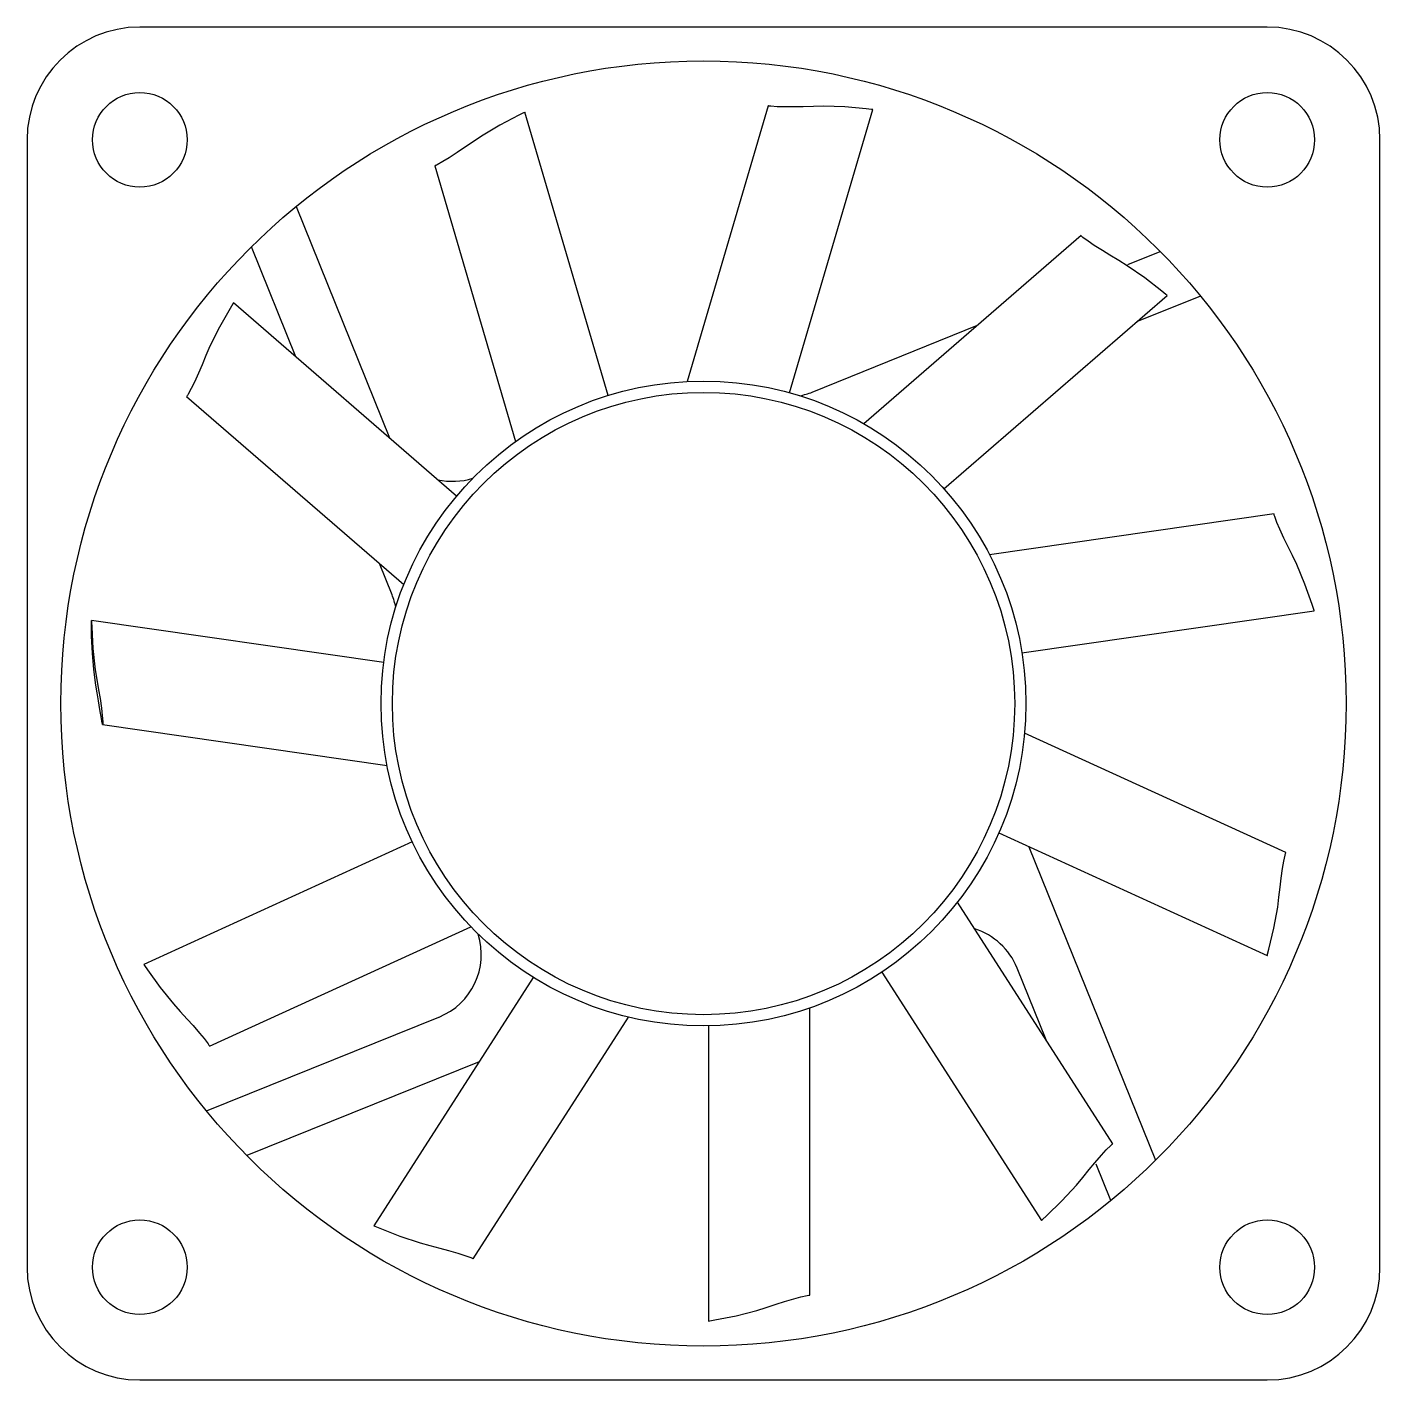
# Model space of a CAD drawing. Extents: x 0 to 111, y 0 to 181.
# Drawn here: x 81.4 to 111.4, y 150.55 to 180.55 of the extents above; entities outside this region: 2.
import ezdxf
from ezdxf.enums import TextEntityAlignment as Align

# ---------------------------------------------------------------- set-up
doc = ezdxf.new("R2010")
doc.units = 0
doc.layers.get('0').update_dxf_attribs({"linetype": 'CONTINUOUS'})

msp = doc.modelspace()

# ---------------------------------------------------------------- linework, layer by layer
at = {"color": 7, "linetype": 'CONTINUOUS'}
for p, q in [((108.896, 180.546), (83.896, 180.546)), ((97.828, 178.801), (96.033, 172.687)), ((94.278, 172.376), (92.434, 178.656)), ((98.306, 172.436), (100.15, 178.717)), ((81.396, 178.046), (81.396, 153.046)), ((111.396, 153.046), (111.396, 178.046)), ((90.435, 177.471), (92.23, 171.358)), ((87.36, 176.565), (89.431, 171.438)), ((104.767, 175.922), (99.951, 171.75)), ((87.357, 173.236), (86.372, 175.675)), ((105.803, 175.279), (106.524, 175.57)), ((90.922, 170.147), (85.975, 174.433)), ((101.728, 170.31), (106.675, 174.596)), ((107.415, 174.582), (105.998, 174.01)), ((98.806, 172.452), (102.472, 173.933)), ((84.934, 172.356), (89.75, 168.183)), ((109.047, 169.749), (102.741, 168.842)), ((89.49, 167.957), (89.209, 168.652)), ((103.457, 166.671), (109.936, 167.602)), ((89.304, 166.457), (82.825, 167.389)), ((83.072, 165.078), (89.379, 164.172)), ((109.311, 162.242), (103.515, 164.889)), ((102.944, 162.675), (108.898, 159.955)), ((89.937, 162.479), (83.983, 159.759)), ((103.611, 162.37), (106.42, 155.418)), ((105.474, 155.784), (102.03, 161.144)), ((85.44, 157.95), (91.236, 160.596)), ((103.992, 158.091), (103.349, 159.681)), ((92.621, 159.474), (89.082, 153.967)), ((100.351, 159.59), (103.89, 154.084)), ((98.755, 152.425), (98.755, 158.797)), ((85.377, 156.511), (90.53, 158.593)), ((91.287, 153.233), (94.731, 158.593)), ((96.503, 158.397), (96.503, 151.851)), ((91.419, 157.604), (86.267, 155.522)), ((105.431, 154.527), (105.106, 155.333)), ((83.896, 150.546), (108.896, 150.546))]:
    msp.add_line(p, q, dxfattribs=at)
for points in [[(100.15, 178.717), (100.15, 178.717), (100.15, 178.717), (100.146, 178.717), (100.12, 178.72), (100.005, 178.734), (99.526, 178.776), (99.056, 178.792), (98.834, 178.788), (98.604, 178.78), (98.407, 178.775), (98.19, 178.775), (98.029, 178.78), (97.887, 178.791), (97.853, 178.795), (97.835, 178.798), (97.829, 178.8)], [(92.434, 178.656), (92.434, 178.656), (92.433, 178.656), (92.43, 178.654), (92.406, 178.642), (92.302, 178.591), (91.877, 178.368), (91.472, 178.127), (91.288, 178.004), (91.099, 177.873), (90.936, 177.763), (90.753, 177.645), (90.615, 177.562), (90.489, 177.494), (90.459, 177.48), (90.442, 177.473), (90.436, 177.471)], [(106.675, 174.596), (106.675, 174.596), (106.674, 174.597), (106.671, 174.599), (106.651, 174.615), (106.561, 174.689), (106.182, 174.983), (105.794, 175.251), (105.606, 175.368), (105.408, 175.485), (105.24, 175.588), (105.057, 175.705), (104.924, 175.796), (104.81, 175.882), (104.784, 175.904), (104.771, 175.916), (104.767, 175.921)], [(85.975, 174.433), (85.975, 174.433), (85.975, 174.433), (85.973, 174.429), (85.959, 174.407), (85.899, 174.307), (85.662, 173.89), (85.452, 173.468), (85.363, 173.265), (85.275, 173.053), (85.198, 172.872), (85.108, 172.674), (85.037, 172.529), (84.968, 172.405), (84.95, 172.375), (84.939, 172.361), (84.935, 172.356)], [(109.936, 167.602), (109.936, 167.602), (109.936, 167.603), (109.934, 167.607), (109.926, 167.631), (109.89, 167.742), (109.73, 168.194), (109.549, 168.629), (109.454, 168.829), (109.351, 169.035), (109.265, 169.212), (109.174, 169.41), (109.112, 169.558), (109.062, 169.692), (109.052, 169.725), (109.048, 169.742), (109.047, 169.748)], [(83.073, 165.079), (83.071, 165.079), (83.069, 165.083), (83.066, 165.092), (83.061, 165.114), (83.043, 165.213), (83.012, 165.413), (82.981, 165.607), (82.951, 165.781), (82.923, 165.952), (82.877, 166.301), (82.846, 166.665), (82.828, 167.04), (82.824, 167.229), (82.824, 167.325), (82.824, 167.375), (82.824, 167.38), (82.824, 167.385), (82.824, 167.387), (82.824, 167.388), (82.825, 167.389), (82.825, 167.389), (82.825, 167.388), (82.825, 167.384), (82.826, 167.358), (82.829, 167.242), (82.855, 166.763), (82.907, 166.294), (82.942, 166.075), (82.982, 165.849), (83.015, 165.655), (83.046, 165.44), (83.064, 165.28), (83.074, 165.137), (83.075, 165.103), (83.074, 165.086), (83.073, 165.079)], [(108.898, 159.955), (108.898, 159.955), (108.898, 159.956), (108.899, 159.96), (108.905, 159.985), (108.935, 160.097), (109.045, 160.565), (109.128, 161.028), (109.155, 161.249), (109.18, 161.477), (109.204, 161.673), (109.234, 161.888), (109.262, 162.047), (109.293, 162.186), (109.302, 162.219), (109.308, 162.236), (109.311, 162.241)], [(83.983, 159.759), (83.983, 159.759), (83.983, 159.759), (83.986, 159.756), (84.001, 159.734), (84.066, 159.638), (84.347, 159.249), (84.643, 158.883), (84.792, 158.718), (84.948, 158.549), (85.081, 158.403), (85.223, 158.239), (85.325, 158.115), (85.41, 158), (85.429, 157.972), (85.438, 157.956), (85.44, 157.95)], [(103.89, 154.084), (103.89, 154.084), (103.891, 154.084), (103.894, 154.087), (103.913, 154.105), (103.998, 154.183), (104.343, 154.517), (104.664, 154.862), (104.806, 155.032), (104.951, 155.211), (105.076, 155.363), (105.218, 155.528), (105.327, 155.646), (105.429, 155.747), (105.454, 155.769), (105.468, 155.78), (105.474, 155.784)], [(89.082, 153.967), (89.082, 153.967), (89.083, 153.967), (89.087, 153.966), (89.111, 153.956), (89.218, 153.91), (89.664, 153.735), (90.112, 153.587), (90.326, 153.528), (90.548, 153.471), (90.739, 153.42), (90.947, 153.359), (91.1, 153.309), (91.234, 153.259), (91.265, 153.245), (91.281, 153.237), (91.286, 153.233)], [(96.503, 151.851), (96.503, 151.851), (96.504, 151.852), (96.508, 151.853), (96.534, 151.857), (96.648, 151.877), (97.119, 151.971), (97.575, 152.088), (97.787, 152.154), (98.005, 152.227), (98.193, 152.287), (98.401, 152.348), (98.557, 152.389), (98.696, 152.419), (98.73, 152.424), (98.748, 152.426), (98.754, 152.425)]]:
    msp.add_lwpolyline(points, dxfattribs=at)
for centre, radius in [((96.396, 165.546), 14.25), ((83.896, 178.046), 1.05), ((108.896, 178.046), 1.05), ((96.396, 165.546), 7.15), ((96.396, 165.546), 6.9), ((83.896, 153.046), 1.05), ((108.896, 153.046), 1.05)]:
    msp.add_circle(centre, radius, dxfattribs=at)
for centre, radius, start, end in [((83.896, 178.046), 2.5, 90, 180), ((108.896, 178.046), 2.5, 0, 90), ((98.244, 173.843), 1.5, 280.9821, 292), ((90.833, 171.973), 1.5, 257.2643, 287.3341), ((88.099, 167.395), 1.5, 10.9821, 22), ((101.958, 159.119), 1.5, 22, 72.4016), ((89.969, 159.984), 1.5, 292, 17.3341), ((83.896, 153.046), 2.5, 180, 270), ((108.896, 153.046), 2.5, 270, 0)]:
    msp.add_arc(centre, radius, start, end, dxfattribs=at)

# ---------------------------------------------------------------- texts
for s, width, p in [('Edition étudiante de SolidWorks.', 0.667188, (0, 5.449)), ('A usage universitaire uniquement.', 0.668182, (0, 0))]:
    msp.add_text(s, height=3.633, dxfattribs=dict(at, width=width)).set_placement(p, align=Align.BOTTOM_LEFT)

doc.saveas('drawing.dxf')
